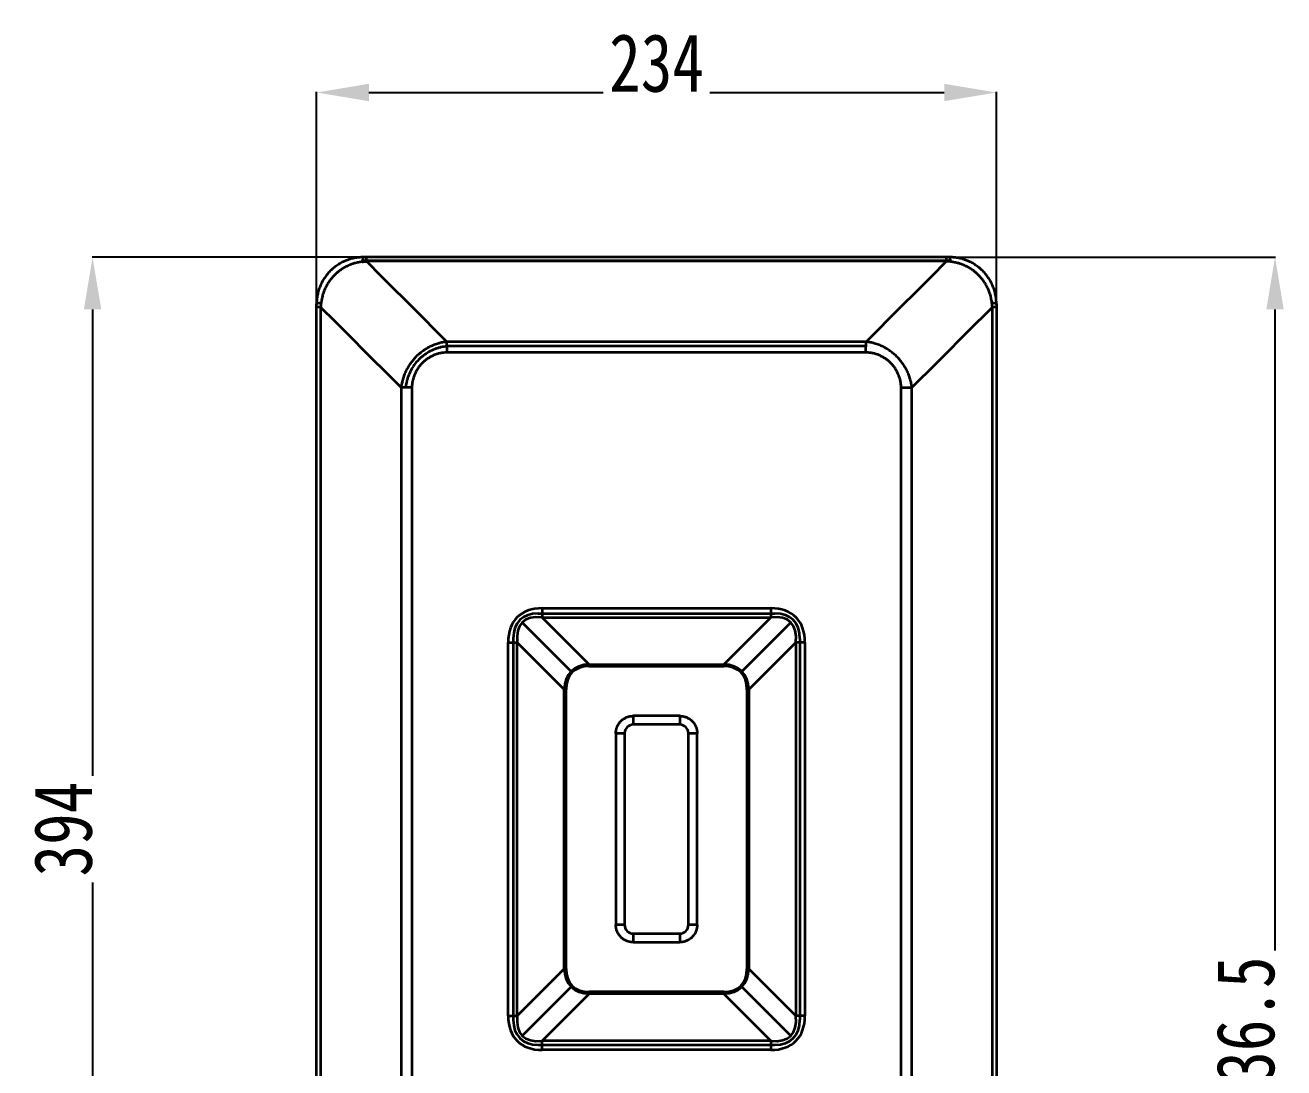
# Model space of a CAD drawing. Header units: millimetres. Extents: x 101 to 1819, y 134 to 1482.
# Drawn here: x 166.5 to 600.1, y 408.5 to 767.9 of the extents above; entities that cross this region are included whole.
import ezdxf

# ---------------------------------------------------------------- set-up
doc = ezdxf.new("R2010")
doc.units = ezdxf.units.MM
doc.layers.add('1', color=7, linetype='Continuous', lineweight=18)
doc.layers.add('尺寸线层', color=3, linetype='Continuous', lineweight=18)
doc.styles.add('HZ', font='', dxfattribs={"width": 0.8})
doc.styles.get('HZ').set_extended_font_data('宋体')
doc.dimstyles.new('JP20', dxfattribs={"dimtxt": 20, "dimasz": 18, "dimexe": 0.18, "dimexo": 0.0625, "dimgap": 0.09, "dimtad": 1, "dimdec": 1, "dimzin": 12, "dimdsep": 46, "dimtxsty": 'HZ', "dimcen": 0.09, "dimdle": 36, "dimclrd": 136, "dimclre": 4, "dimclrt": 6, "dimadec": 0, "dimazin": 0, "dimtfac": 1, "dimtdec": 1, "dimtmove": 0, "dimatfit": 3, "dimfxl": 1, "dimtolj": 1, "dimarcsym": 0})

# ---------------------------------------------------------------- blocks, each defined once
blk = doc.blocks.new('*X19')
at = {"layer": 'Defpoints', "color": 0}
for p in [(501.09, 744.69), (266.89, 670.69), (501.09, 671.8)]:
    blk.add_point(p, dxfattribs=at)
at = {"layer": '尺寸线层', "color": 4, "linetype": 'Continuous', "lineweight": -2}
for p, q in [((266.89, 670.75), (266.89, 744.87)), ((501.09, 671.86), (501.09, 744.87))]:
    blk.add_line(p, q, dxfattribs=at)
at = {"layer": '尺寸线层', "color": 136, "linetype": 'Continuous', "lineweight": -2}
blk.add_line((284.89, 744.69), (483.09, 744.69), dxfattribs=at)
at = {"layer": '尺寸线层', "color": 136}
for points in [[(284.89, 747.69), (284.89, 741.69), (266.89, 744.69)], [(483.09, 741.69), (483.09, 747.69), (501.09, 744.69)]]:
    blk.add_solid(points, dxfattribs=at)
at = {"layer": '尺寸线层', "color": 6, "insert": (383.99, 754.78), "char_height": 20, "attachment_point": 5, "style": 'HZ', "bg_fill": 3, "box_fill_scale": 1.1, "bg_fill_color": 256, "bg_fill_true_color": 13158600, "bg_fill_transparency": 0}
blk.add_mtext('\\A1;234', dxfattribs=at)
blk = doc.blocks.new('*X20')
at = {"layer": 'Defpoints', "color": 0}
for p in [(284.09, 687.9), (189.72, 293.7), (284.09, 293.7)]:
    blk.add_point(p, dxfattribs=at)
at = {"layer": '尺寸线层', "color": 4, "linetype": 'Continuous', "lineweight": -2}
for p, q in [((284.03, 687.9), (189.54, 687.9)), ((284.03, 293.7), (189.54, 293.7))]:
    blk.add_line(p, q, dxfattribs=at)
at = {"layer": '尺寸线层', "color": 136, "linetype": 'Continuous', "lineweight": -2}
blk.add_line((189.72, 669.9), (189.72, 311.7), dxfattribs=at)
at = {"layer": '尺寸线层', "color": 136}
for points in [[(192.72, 669.9), (186.72, 669.9), (189.72, 687.9)], [(186.72, 311.7), (192.72, 311.7), (189.72, 293.7)]]:
    blk.add_solid(points, dxfattribs=at)
at = {"layer": '尺寸线层', "color": 6, "insert": (179.63, 490.8), "char_height": 20, "attachment_point": 5, "rotation": 90, "style": 'HZ', "bg_fill": 3, "box_fill_scale": 1.1, "bg_fill_color": 256, "bg_fill_true_color": 13158600, "bg_fill_transparency": 0}
blk.add_mtext('\\A1;394', dxfattribs=at)
blk = doc.blocks.new('*X21')
at = {"layer": 'Defpoints', "color": 0}
for p in [(483.87, 687.9), (597.05, 687.9), (380.42, 151.47)]:
    blk.add_point(p, dxfattribs=at)
at = {"layer": '尺寸线层', "color": 4, "linetype": 'Continuous', "lineweight": -2}
for p, q in [((483.94, 687.9), (597.23, 687.9)), ((380.48, 151.47), (597.23, 151.47))]:
    blk.add_line(p, q, dxfattribs=at)
at = {"layer": '尺寸线层', "color": 136, "linetype": 'Continuous', "lineweight": -2}
blk.add_line((597.05, 169.47), (597.05, 669.9), dxfattribs=at)
at = {"layer": '尺寸线层', "color": 136}
for points in [[(600.05, 669.9), (594.05, 669.9), (597.05, 687.9)], [(594.05, 169.47), (600.05, 169.47), (597.05, 151.47)]]:
    blk.add_solid(points, dxfattribs=at)
at = {"layer": '尺寸线层', "color": 6, "insert": (586.96, 419.69), "char_height": 20, "attachment_point": 5, "rotation": 90, "style": 'HZ', "bg_fill": 3, "box_fill_scale": 1.1, "bg_fill_color": 256, "bg_fill_true_color": 13158600, "bg_fill_transparency": 0}
blk.add_mtext('\\A1;536.5', dxfattribs=at)

msp = doc.modelspace()

# ---------------------------------------------------------------- linework, layer by layer
at = {"layer": '1', "color": 0, "linetype": 'Continuous', "lineweight": 35}
for p, q in [((282.99, 686.8), (484.99, 686.8)), ((266.89, 309.8), (266.89, 671.8)), ((501.09, 671.8), (501.09, 309.8)), ((456.13, 655.07), (456.17, 658.77)), ((299.72, 642.96), (296.01, 642.98)), ((468.25, 642.96), (471.97, 642.98)), ((343.25, 565.15), (424.73, 565.15)), ((344.64, 566.92), (344.64, 563.76)), ((344.64, 566.92), (423.34, 566.92)), ((344.64, 563.76), (360.84, 547.56)), ((344.64, 563.76), (423.34, 563.76)), ((423.34, 563.76), (407.14, 547.56)), ((423.34, 566.92), (423.34, 563.76)), ((337.72, 562.06), (354.6, 545.18)), ((413.37, 545.18), (430.25, 562.06)), ((332.87, 555.15), (336.03, 555.15)), ((332.87, 426.45), (332.87, 555.15)), ((334.64, 556.54), (334.64, 425.06)), ((336.03, 555.15), (352.22, 538.95)), ((336.03, 426.45), (336.03, 555.15)), ((431.95, 555.15), (415.75, 538.95)), ((435.11, 555.15), (431.95, 555.15)), ((431.95, 555.15), (431.95, 426.45)), ((433.34, 556.54), (433.34, 425.06)), ((435.11, 555.15), (435.11, 426.45)), ((360.84, 547.56), (360.84, 546.94)), ((360.84, 547.56), (407.14, 547.56)), ((360.84, 547.29), (407.14, 547.29)), ((360.84, 546.94), (407.14, 546.94)), ((407.14, 547.56), (407.14, 546.94)), ((352.22, 538.95), (352.84, 538.95)), ((352.22, 442.65), (352.22, 538.95)), ((352.5, 538.95), (352.5, 442.65)), ((352.84, 442.65), (352.84, 538.95)), ((415.13, 538.95), (415.13, 442.65)), ((415.75, 538.95), (415.13, 538.95)), ((415.48, 538.95), (415.48, 442.65)), ((415.75, 538.95), (415.75, 442.65)), ((375.99, 529.8), (375.99, 526.8)), ((391.99, 529.8), (391.99, 526.8)), ((391.99, 526.8), (375.99, 526.8)), ((372.99, 523.8), (369.99, 523.8)), ((372.99, 523.8), (372.99, 457.8)), ((397.99, 523.8), (394.99, 523.8)), ((394.99, 457.8), (394.99, 523.8)), ((372.99, 457.8), (369.99, 457.8)), ((397.99, 457.8), (394.99, 457.8)), ((375.99, 454.8), (375.99, 451.8)), ((375.99, 454.8), (391.99, 454.8)), ((391.99, 454.8), (391.99, 451.8)), ((336.03, 426.45), (352.22, 442.65)), ((352.22, 442.65), (352.84, 442.65)), ((415.75, 442.65), (415.13, 442.65)), ((431.95, 426.45), (415.75, 442.65)), ((354.6, 436.42), (337.72, 419.54)), ((344.64, 417.84), (360.84, 434.04)), ((360.84, 434.04), (360.84, 434.66)), ((407.14, 434.66), (360.84, 434.66)), ((360.84, 434.31), (407.14, 434.31)), ((407.14, 434.04), (360.84, 434.04)), ((407.14, 434.66), (407.14, 434.04)), ((407.14, 434.04), (423.34, 417.84)), ((430.25, 419.54), (413.37, 436.42)), ((332.87, 426.45), (336.03, 426.45)), ((435.11, 426.45), (431.95, 426.45)), ((343.25, 416.45), (424.73, 416.45)), ((423.34, 417.84), (344.64, 417.84)), ((344.64, 414.68), (344.64, 417.84)), ((423.34, 417.84), (423.34, 414.68)), ((423.34, 414.68), (344.64, 414.68))]:
    msp.add_line(p, q, dxfattribs=at)
for centre, start, end in [((375.99, 523.8), 90, 180), ((391.99, 523.8), 0, 90), ((375.99, 457.8), 180, 270), ((391.99, 457.8), 270, 0)]:
    msp.add_arc(centre, 3, start, end, dxfattribs=at)
for centre, major_axis, ratio, start_param, end_param in [((282.99, 682.8), (0, 5.1), 0.094512, 0, 0.801962), ((483.87, 682.8), (0, -5.1), 0.007932, 2.38468, 3.141593), ((484.99, 682.8), (0, -5.1), 0.094512, 2.33963, 3.141593), ((271.99, 671.8), (5.1, 0), 0.094244, 2.339827, 3.141593), ((495.99, 671.8), (5.1, 0), 0.094244, 0, 0.801766), ((271.99, 670.69), (5.1, 0), 0.007107, 2.385074, 3.141593), ((495.99, 670.69), (-5.1, 0), 0.007069, 3.141593, 3.898103), ((363.53, 536.26), (-27.56, 27.56), 0.487435, 5.829641, 6.73673), ((357.07, 542.72), (-20.16, 20.16), 0.487435, 5.829641, 6.73673), ((363.53, 536.26), (-25.8, 25.8), 0.380888, 5.829641, 6.73673), ((404.45, 536.26), (27.56, 27.56), 0.487435, 5.829641, 6.73673), ((404.45, 536.26), (25.8, 25.8), 0.380888, 5.829641, 6.73673), ((410.91, 542.72), (20.16, 20.16), 0.487435, 5.829641, 6.73673), ((373.66, 526.13), (-19.06, 19.06), 0.515722, 5.829641, 6.73673), ((374.93, 524.86), (-20.16, 20.16), 0.487435, 5.845156, 6.721215), ((373.66, 526.13), (-18.71, 18.71), 0.487435, 5.829641, 6.73673), ((394.31, 526.13), (19.06, 19.06), 0.515722, 5.829641, 6.73673), ((393.05, 524.86), (20.16, 20.16), 0.487435, 5.845156, 6.721215), ((394.31, 526.13), (18.71, 18.71), 0.487435, 5.829641, 6.73673), ((373.66, 455.47), (19.06, 19.06), 0.515722, 2.688048, 3.595137), ((374.93, 456.74), (-20.16, -20.16), 0.487435, 5.845156, 6.721215), ((373.66, 455.47), (-18.71, -18.71), 0.487435, 5.829641, 6.73673), ((393.05, 456.74), (20.16, -20.16), 0.487435, 5.845156, 6.721215), ((394.31, 455.47), (18.71, -18.71), 0.487435, 5.829641, 6.73673), ((394.31, 455.47), (-19.06, 19.06), 0.515722, 2.688048, 3.595137), ((363.53, 445.34), (-27.56, -27.56), 0.487435, 5.829641, 6.73673), ((357.07, 438.88), (-20.16, -20.16), 0.487435, 5.829641, 6.73673), ((363.53, 445.34), (25.8, 25.8), 0.380888, 2.688048, 3.595137), ((404.45, 445.34), (-25.8, 25.8), 0.380888, 2.688048, 3.595137), ((404.45, 445.34), (27.56, -27.56), 0.487435, 5.829641, 6.73673), ((410.91, 438.88), (20.16, -20.16), 0.487435, 5.829641, 6.73673)]:
    msp.add_ellipse(centre, major_axis=major_axis, ratio=ratio, start_param=start_param, end_param=end_param, dxfattribs=at)
for points, knots in [([(282.99, 687.9), (282.86, 687.9), (282.72, 687.9), (282.46, 687.89), (282.06, 687.88), (281.67, 687.85), (280.88, 687.77), (280.36, 687.69), (279.33, 687.49), (278.82, 687.36), (278.19, 687.17), (278.06, 687.13), (277.81, 687.05), (277.68, 687), (277.31, 686.87), (277.06, 686.77), (276.34, 686.47), (275.86, 686.25), (274.94, 685.75), (274.49, 685.48), (273.83, 685.05), (273.62, 684.89), (273.35, 684.7), (273.3, 684.66), (273.19, 684.58), (273.03, 684.45), (272.88, 684.33), (272.37, 683.91), (271.97, 683.55), (271.22, 682.8), (270.87, 682.41), (270.2, 681.6), (269.89, 681.18), (269.31, 680.31), (269.04, 679.86), (268.73, 679.28), (268.64, 679.1), (268.55, 678.92), (268.49, 678.8), (268.46, 678.74), (268.32, 678.44), (268.21, 678.2), (267.91, 677.47), (267.73, 676.98), (267.43, 675.98), (267.3, 675.47), (267.15, 674.7), (267.1, 674.44), (267.04, 674.04), (267.03, 673.91), (266.99, 673.65), (266.98, 673.52), (266.91, 672.86), (266.89, 672.33), (266.89, 671.8)], [0, 0, 0, 0, 0.395125, 0.395125, 0.790249, 1.580498, 1.580498, 3.160996, 3.160996, 4.741494, 4.741494, 5.136619, 5.136619, 5.531743, 5.531743, 6.321992, 6.321992, 7.90249, 7.90249, 9.482988, 9.482988, 10.273237, 10.273237, 10.470799, 10.470799, 10.668362, 11.063486, 11.063486, 12.643984, 12.643984, 14.224482, 14.224482, 15.80498, 15.80498, 17.385478, 17.385478, 17.780603, 17.978165, 17.978165, 18.175727, 18.175727, 18.965976, 18.965976, 20.546474, 20.546474, 22.126972, 22.126972, 22.917221, 22.917221, 23.312346, 23.312346, 23.70747, 23.70747, 25.287968, 25.287968, 25.287968, 25.287968]), ([(282.64, 686.35), (282.53, 686.33), (282.42, 686.32), (282.19, 686.29), (281.85, 686.24), (281.52, 686.18), (280.85, 686.05), (280.42, 685.95), (279.55, 685.7), (279.12, 685.56), (278.59, 685.35), (278.48, 685.31), (278.27, 685.23), (278.17, 685.18), (277.86, 685.05), (277.65, 684.96), (277.04, 684.67), (276.64, 684.46), (275.86, 684), (275.49, 683.76), (274.93, 683.37), (274.75, 683.23), (274.48, 683.03), (274.39, 682.95), (274.21, 682.81), (274.12, 682.74), (273.69, 682.37), (273.36, 682.07), (272.71, 681.42), (272.41, 681.09), (271.83, 680.4), (271.55, 680.04), (271.03, 679.31), (270.79, 678.93), (270.51, 678.44), (270.45, 678.34), (270.34, 678.14), (270.28, 678.04), (270.13, 677.74), (269.92, 677.34), (269.74, 676.93), (269.56, 676.51), (269.47, 676.3), (269.23, 675.67), (269.09, 675.25), (268.91, 674.6), (268.85, 674.38), (268.77, 674.05), (268.74, 673.94), (268.69, 673.72), (268.67, 673.6), (268.56, 673.05), (268.49, 672.6), (268.44, 672.15)], [0, 0, 0, 0, 0.339065, 0.339065, 0.678129, 1.356259, 1.356259, 2.712518, 2.712518, 4.068776, 4.068776, 4.407841, 4.407841, 4.746906, 4.746906, 5.425035, 5.425035, 6.781294, 6.781294, 8.137553, 8.137553, 8.815682, 8.815682, 9.154747, 9.154747, 9.493812, 9.493812, 10.85007, 10.85007, 12.206329, 12.206329, 13.562588, 13.562588, 14.918847, 14.918847, 15.257911, 15.257911, 15.596976, 15.596976, 16.275106, 16.953235, 16.953235, 17.631364, 17.631364, 18.987623, 18.987623, 19.665753, 19.665753, 20.004817, 20.004817, 20.343882, 20.343882, 21.700141, 21.700141, 21.700141, 21.700141]), ([(282.64, 686.35), (282.76, 686.36), (282.88, 686.37), (283.12, 686.4), (283.24, 686.41), (283.48, 686.44), (283.66, 686.46), (283.87, 686.48), (283.97, 686.5), (284.02, 686.5), (284.05, 686.51), (284.06, 686.51), (284.07, 686.51), (284.07, 686.51), (284.08, 686.51)], [0, 0, 0, 0, 0.360689, 0.360689, 0.721378, 0.721378, 1.082067, 1.262411, 1.352584, 1.39767, 1.420213, 1.431484, 1.431484, 1.442756, 1.442756, 1.442756, 1.442756]), ([(284.09, 687.9), (283.9, 687.9), (283.72, 687.9), (283.35, 687.9), (283.17, 687.9), (282.99, 687.9)], [0, 0, 0, 0, 0.550086, 0.550086, 1.100171, 1.100171, 1.100171, 1.100171]), ([(284.07, 686.51), (284.07, 686.63), (284.07, 686.73), (284.08, 686.93), (284.08, 687.11), (284.08, 687.27), (284.08, 687.38), (284.08, 687.41), (284.08, 687.46), (284.08, 687.48), (284.08, 687.51), (284.08, 687.53), (284.08, 687.6), (284.08, 687.65), (284.08, 687.74), (284.08, 687.82), (284.09, 687.86), (284.09, 687.89), (284.09, 687.89), (284.09, 687.9), (284.09, 687.9), (284.09, 687.9), (284.09, 687.9), (284.09, 687.9), (284.09, 687.9), (284.09, 687.9), (284.09, 687.9), (284.09, 687.9)], [0, 0, 0, 0, 0.173294, 0.173294, 0.346588, 0.519882, 0.519882, 0.606529, 0.606529, 0.649852, 0.649852, 0.693176, 0.693176, 0.86647, 0.86647, 1.039764, 1.213058, 1.213058, 1.299705, 1.321367, 1.332197, 1.332197, 1.334905, 1.334905, 1.337613, 1.343028, 1.386352, 1.386352, 1.386352, 1.386352]), ([(483.9, 686.51), (483.77, 686.51), (483.64, 686.51), (483.38, 686.52), (482.99, 686.52), (482.34, 686.53), (481.82, 686.53), (481.3, 686.53), (481.04, 686.53), (479.74, 686.52), (478.7, 686.52), (475.57, 686.52), (473.49, 686.52), (467.25, 686.52), (463.09, 686.52), (454.76, 686.52), (450.6, 686.52), (442.27, 686.52), (438.11, 686.52), (417.29, 686.52), (400.64, 686.52), (350.68, 686.52), (317.38, 686.52), (284.07, 686.52)], [0, 0, 0, 0, 0.390287, 0.390287, 0.780573, 1.561146, 2.341719, 2.341719, 3.122293, 3.122293, 6.244585, 6.244585, 12.48917, 12.48917, 24.978341, 24.978341, 37.467511, 37.467511, 49.956681, 49.956681, 99.913362, 99.913362, 199.826724, 199.826724, 199.826724, 199.826724]), ([(483.87, 687.9), (483.35, 687.9), (482.83, 687.9), (481.79, 687.9), (481.27, 687.9), (479.71, 687.9), (478.67, 687.9), (475.55, 687.9), (473.47, 687.9), (467.22, 687.9), (463.06, 687.9), (454.74, 687.9), (450.58, 687.9), (442.25, 687.9), (421.44, 687.9), (400.63, 687.9), (350.68, 687.9), (317.39, 687.9), (284.09, 687.9)], [0, 0, 0, 0, 1.560819, 1.560819, 3.121637, 3.121637, 6.243275, 6.243275, 12.486549, 12.486549, 24.973098, 24.973098, 37.459648, 37.459648, 49.946197, 99.892394, 99.892394, 199.784787, 199.784787, 199.784787, 199.784787]), ([(484.99, 687.9), (484.8, 687.9), (484.62, 687.9), (484.25, 687.9), (484.06, 687.9), (483.87, 687.9)], [0, 0, 0, 0, 0.557521, 0.557521, 1.115041, 1.115041, 1.115041, 1.115041]), ([(485.33, 686.35), (485.1, 686.37), (484.86, 686.4), (484.5, 686.44), (484.32, 686.46), (484.11, 686.48), (484.01, 686.5), (483.95, 686.5), (483.93, 686.51), (483.91, 686.51), (483.91, 686.51), (483.9, 686.51), (483.9, 686.51), (483.9, 686.51), (483.9, 686.51), (483.9, 686.51)], [0, 0, 0, 0, 0.721378, 0.721378, 1.082067, 1.262412, 1.352584, 1.39767, 1.420213, 1.431485, 1.437121, 1.439938, 1.441347, 1.441347, 1.442756, 1.442756, 1.442756, 1.442756]), ([(501.09, 671.8), (501.09, 672.33), (501.06, 672.86), (501, 673.52), (500.98, 673.65), (500.95, 673.91), (500.9, 674.31), (500.83, 674.7), (500.67, 675.47), (500.55, 675.98), (500.24, 676.98), (500.07, 677.47), (499.76, 678.2), (499.66, 678.44), (499.51, 678.74), (499.49, 678.8), (499.43, 678.92), (499.34, 679.1), (499.25, 679.28), (498.94, 679.86), (498.67, 680.31), (498.08, 681.18), (497.77, 681.6), (497.11, 682.41), (496.75, 682.81), (496, 683.56), (495.61, 683.91), (495.1, 684.33), (494.94, 684.46), (494.78, 684.58), (494.68, 684.66), (494.62, 684.7), (494.36, 684.9), (494.14, 685.05), (493.48, 685.49), (493.03, 685.76), (492.11, 686.25), (491.63, 686.47), (490.91, 686.78), (490.66, 686.87), (490.29, 687), (490.16, 687.05), (489.91, 687.13), (489.78, 687.17), (489.15, 687.36), (488.64, 687.49), (487.61, 687.69), (487.09, 687.77), (486.04, 687.87), (485.52, 687.9), (484.99, 687.9)], [0, 0, 0, 0, 1.58049, 1.58049, 1.975612, 1.975612, 2.370734, 3.160979, 3.160979, 4.741469, 4.741469, 6.321959, 6.321959, 7.112203, 7.112203, 7.309765, 7.309765, 7.507326, 7.902448, 7.902448, 9.482938, 9.482938, 11.063428, 11.063428, 12.643917, 12.643917, 14.224407, 14.224407, 14.619529, 14.81709, 14.81709, 15.014652, 15.014652, 15.804896, 15.804896, 17.385386, 17.385386, 18.965876, 18.965876, 19.756121, 19.756121, 20.151243, 20.151243, 20.546365, 20.546365, 22.126855, 22.126855, 23.707345, 23.707345, 25.287834, 25.287834, 25.287834, 25.287834]), ([(499.54, 672.15), (499.48, 672.6), (499.42, 673.05), (499.3, 673.6), (499.28, 673.72), (499.23, 673.94), (499.16, 674.27), (499.07, 674.6), (498.88, 675.25), (498.74, 675.67), (498.5, 676.31), (498.42, 676.51), (498.24, 676.93), (498.05, 677.34), (497.85, 677.74), (497.69, 678.05), (497.64, 678.15), (497.53, 678.34), (497.47, 678.44), (497.19, 678.93), (496.94, 679.31), (496.42, 680.05), (496.15, 680.4), (495.57, 681.09), (495.26, 681.43), (494.62, 682.07), (494.28, 682.38), (493.85, 682.74), (493.76, 682.81), (493.59, 682.96), (493.5, 683.03), (493.23, 683.23), (493.04, 683.37), (492.49, 683.76), (492.11, 684), (491.33, 684.46), (490.93, 684.67), (490.32, 684.96), (490.12, 685.05), (489.81, 685.19), (489.7, 685.23), (489.49, 685.31), (489.38, 685.36), (488.85, 685.56), (488.42, 685.7), (487.56, 685.95), (487.12, 686.05), (486.23, 686.23), (485.79, 686.3), (485.33, 686.35)], [0, 0, 0, 0, 1.356254, 1.356254, 1.695317, 1.695317, 2.03438, 2.712507, 2.712507, 4.068761, 4.068761, 4.746888, 4.746888, 5.425014, 6.103141, 6.103141, 6.442205, 6.442205, 6.781268, 6.781268, 8.137522, 8.137522, 9.493775, 9.493775, 10.850029, 10.850029, 12.206282, 12.206282, 12.545346, 12.545346, 12.884409, 12.884409, 13.562536, 13.562536, 14.91879, 14.91879, 16.275043, 16.275043, 16.95317, 16.95317, 17.292233, 17.292233, 17.631297, 17.631297, 18.98755, 18.98755, 20.343804, 20.343804, 21.700058, 21.700058, 21.700058, 21.700058]), ([(268.44, 672.15), (268.41, 671.91), (268.39, 671.67), (268.35, 671.31), (268.33, 671.13), (268.3, 670.92), (268.29, 670.82), (268.29, 670.77), (268.28, 670.74), (268.28, 670.73), (268.28, 670.72), (268.28, 670.72), (268.28, 670.71)], [0, 0, 0, 0, 0.720427, 0.720427, 1.080641, 1.260747, 1.350801, 1.395827, 1.418341, 1.429597, 1.429597, 1.440854, 1.440854, 1.440854, 1.440854]), ([(499.7, 670.71), (499.7, 670.72), (499.7, 670.72), (499.7, 670.73), (499.69, 670.74), (499.69, 670.77), (499.69, 670.82), (499.67, 670.92), (499.65, 671.13), (499.63, 671.31), (499.59, 671.67), (499.56, 671.91), (499.54, 672.15)], [0, 0, 0, 0, 0.011257, 0.011257, 0.022513, 0.045027, 0.090053, 0.180107, 0.360214, 0.720427, 0.720427, 1.440854, 1.440854, 1.440854, 1.440854]), ([(268.28, 670.71), (268.28, 670.48), (268.27, 670.25), (268.27, 669.78), (268.27, 669.54), (268.26, 668.84), (268.26, 668.37), (268.27, 666.97), (268.27, 666.03), (268.27, 663.22), (268.27, 661.34), (268.27, 655.72), (268.27, 651.97), (268.27, 640.73), (268.27, 633.23), (268.27, 610.74), (268.27, 595.75), (268.27, 565.76), (268.27, 550.77), (268.27, 520.79), (268.27, 490.8), (268.27, 460.81), (268.27, 430.83), (268.27, 415.84), (268.27, 385.85), (268.27, 370.86), (268.27, 348.37), (268.27, 340.87), (268.27, 329.63), (268.27, 325.88), (268.27, 320.26), (268.27, 318.38), (268.27, 315.57), (268.27, 314.64), (268.26, 313.23), (268.26, 312.76), (268.27, 312.06), (268.27, 311.82), (268.27, 311.36), (268.28, 311.12), (268.28, 310.89)], [0, 0, 0, 0, 0.702788, 0.702788, 1.405576, 1.405576, 2.811152, 2.811152, 5.622305, 5.622305, 11.244609, 11.244609, 22.489219, 22.489219, 44.978437, 44.978437, 89.956875, 89.956875, 134.935312, 134.935312, 179.91375, 224.892187, 224.892187, 269.870625, 269.870625, 314.849062, 314.849062, 337.338281, 337.338281, 348.58289, 348.58289, 354.205195, 354.205195, 357.016347, 357.016347, 358.421923, 358.421923, 359.124712, 359.124712, 359.8275, 359.8275, 359.8275, 359.8275]), ([(499.7, 310.89), (499.7, 311.12), (499.7, 311.36), (499.71, 311.82), (499.71, 312.06), (499.71, 312.76), (499.71, 313.23), (499.71, 314.64), (499.71, 315.57), (499.71, 318.38), (499.71, 320.26), (499.71, 325.88), (499.71, 329.63), (499.71, 340.87), (499.71, 348.37), (499.71, 370.86), (499.71, 385.85), (499.71, 415.84), (499.71, 430.83), (499.71, 460.81), (499.71, 490.8), (499.71, 520.79), (499.71, 550.77), (499.71, 565.76), (499.71, 595.75), (499.71, 610.74), (499.71, 633.23), (499.71, 640.73), (499.71, 651.97), (499.71, 655.72), (499.71, 661.34), (499.71, 663.22), (499.71, 666.03), (499.71, 666.97), (499.71, 668.37), (499.71, 668.84), (499.71, 669.54), (499.71, 669.78), (499.7, 670.25), (499.7, 670.48), (499.7, 670.71)], [0, 0, 0, 0, 0.702788, 0.702788, 1.405576, 1.405576, 2.811152, 2.811152, 5.622305, 5.622305, 11.244609, 11.244609, 22.489219, 22.489219, 44.978437, 44.978437, 89.956875, 89.956875, 134.935312, 134.935312, 179.91375, 224.892187, 224.892187, 269.870625, 269.870625, 314.849062, 314.849062, 337.338281, 337.338281, 348.58289, 348.58289, 354.205195, 354.205195, 357.016347, 357.016347, 358.421924, 358.421924, 359.124712, 359.124712, 359.8275, 359.8275, 359.8275, 359.8275]), ([(311.8, 658.77), (311.3, 658.71), (310.8, 658.64), (310.07, 658.5), (309.82, 658.44), (309.46, 658.35), (309.28, 658.31), (309.1, 658.26), (308.98, 658.22), (308.92, 658.21), (308.38, 658.05), (307.9, 657.89), (307.31, 657.66), (307.19, 657.61), (306.96, 657.52), (306.84, 657.47), (306.5, 657.32), (306.27, 657.21), (305.59, 656.88), (305.15, 656.64), (304.5, 656.26), (304.28, 656.12), (303.97, 655.92), (303.86, 655.85), (303.65, 655.71), (303.55, 655.63), (303.24, 655.41), (303.04, 655.26), (302.74, 655.03), (302.64, 654.95), (302.44, 654.79), (302.34, 654.71), (302.05, 654.47), (301.86, 654.3), (301.59, 654.04), (301.45, 653.91), (301.31, 653.78), (301.22, 653.69), (301.18, 653.65), (300.77, 653.24), (300.44, 652.87), (299.79, 652.11), (299.49, 651.71), (298.91, 650.9), (298.64, 650.48), (298.14, 649.61), (297.9, 649.17), (297.62, 648.6), (297.57, 648.49), (297.47, 648.26), (297.31, 647.91), (297.17, 647.56), (296.9, 646.86), (296.74, 646.39), (296.56, 645.8), (296.53, 645.68), (296.47, 645.44), (296.37, 645.08), (296.24, 644.47), (296.15, 643.98), (296.09, 643.61), (296.06, 643.42), (296.04, 643.2), (296.02, 643.09), (296.02, 643.04), (296.01, 643.01), (296.01, 643), (296.01, 642.99), (296.01, 642.99), (296.01, 642.98)], [0, 0, 0, 0, 1.505757, 1.505757, 2.258636, 2.258636, 2.635075, 2.823294, 2.823294, 3.011514, 3.011514, 4.517271, 4.517271, 4.89371, 4.89371, 5.27015, 5.27015, 6.023028, 6.023028, 7.528785, 7.528785, 8.281664, 8.281664, 8.658103, 8.658103, 9.034542, 9.034542, 9.787421, 9.787421, 10.16386, 10.16386, 10.540299, 10.540299, 11.293178, 11.293178, 11.669617, 11.857837, 11.857837, 12.046057, 12.046057, 13.551814, 13.551814, 15.057571, 15.057571, 16.563328, 16.563328, 18.069085, 18.069085, 18.445524, 18.445524, 18.821963, 19.574842, 19.574842, 21.080599, 21.080599, 21.457038, 21.457038, 21.833477, 22.586356, 23.339235, 23.339235, 23.715674, 23.903893, 23.998003, 24.045058, 24.068586, 24.080349, 24.080349, 24.092113, 24.092113, 24.092113, 24.092113]), ([(311.82, 657.2), (311.11, 657.14), (310.42, 657.03), (309.37, 656.79), (309.01, 656.7), (308.29, 656.48), (307.93, 656.35), (306.87, 655.94), (306.2, 655.62), (304.9, 654.89), (304.27, 654.48), (303.37, 653.79), (303.08, 653.55), (302.52, 653.05), (302.25, 652.79), (301.46, 651.99), (300.98, 651.42), (300.1, 650.21), (299.7, 649.56), (299, 648.24), (298.7, 647.55), (298.32, 646.5), (298.2, 646.14), (298, 645.42), (297.91, 645.05), (297.72, 644.11), (297.64, 643.54), (297.58, 642.97)], [0, 0, 0, 0, 2.117534, 2.117534, 3.242045, 3.242045, 4.366557, 4.366557, 6.615579, 6.615579, 8.864601, 8.864601, 9.989112, 9.989112, 11.113623, 11.113623, 13.362645, 13.362645, 15.611667, 15.611667, 17.860689, 17.860689, 18.9852, 18.9852, 20.109711, 20.109711, 21.834264, 21.834264, 21.834264, 21.834264]), ([(311.83, 655.07), (311.43, 655.06), (311.03, 655.04), (310.25, 654.96), (309.86, 654.9), (309.09, 654.74), (308.7, 654.64), (308.28, 654.5), (308.23, 654.49), (308.13, 654.45), (307.99, 654.41), (307.85, 654.36), (307.57, 654.25), (307.39, 654.18), (306.85, 653.94), (306.5, 653.77), (305.81, 653.39), (305.48, 653.18), (304.99, 652.85), (304.83, 652.74), (304.59, 652.56), (304.51, 652.5), (304.35, 652.37), (304.28, 652.31), (304.05, 652.12), (303.9, 651.99), (303.67, 651.79), (303.57, 651.69), (303.46, 651.58), (303.39, 651.51), (303.35, 651.48), (303.04, 651.16), (302.77, 650.87), (302.27, 650.26), (302.04, 649.95), (301.6, 649.3), (301.39, 648.97), (301.02, 648.28), (300.84, 647.92), (300.65, 647.47), (300.61, 647.37), (300.53, 647.19), (300.5, 647.1), (300.39, 646.82), (300.33, 646.63), (300.15, 646.07), (300.05, 645.69), (299.89, 644.93), (299.83, 644.54), (299.74, 643.76), (299.72, 643.36), (299.72, 642.96)], [0, 0, 0, 0, 1.183581, 1.183581, 2.367162, 2.367162, 3.550743, 3.550743, 3.698691, 3.698691, 3.846638, 4.142533, 4.142533, 4.734324, 4.734324, 5.917905, 5.917905, 7.101486, 7.101486, 7.693276, 7.693276, 7.989172, 7.989172, 8.285067, 8.285067, 8.876857, 8.876857, 9.172753, 9.3207, 9.3207, 9.468648, 9.468648, 10.652229, 10.652229, 11.83581, 11.83581, 13.019391, 13.019391, 14.202972, 14.202972, 14.498867, 14.498867, 14.794762, 14.794762, 15.386553, 15.386553, 16.570134, 16.570134, 17.753715, 17.753715, 18.937296, 18.937296, 18.937296, 18.937296]), ([(456.17, 658.77), (455.79, 658.78), (455.42, 658.79), (454.85, 658.8), (454.66, 658.8), (454.29, 658.8), (454.1, 658.8), (453.16, 658.79), (452.41, 658.78), (450.15, 658.79), (448.65, 658.79), (444.14, 658.79), (441.13, 658.79), (435.11, 658.79), (432.11, 658.79), (426.09, 658.79), (423.08, 658.79), (408.04, 658.79), (396.01, 658.79), (359.92, 658.79), (335.86, 658.79), (311.8, 658.79)], [0, 0, 0, 0, 1.127887, 1.127887, 1.69183, 1.69183, 2.255773, 2.255773, 4.511547, 4.511547, 9.023094, 9.023094, 18.046188, 18.046188, 27.069282, 27.069282, 36.092375, 36.092375, 72.184751, 72.184751, 144.369501, 144.369501, 144.369501, 144.369501]), ([(311.83, 655.07), (311.83, 655.09), (311.83, 655.12), (311.83, 655.16), (311.83, 655.18), (311.83, 655.19), (311.83, 655.19), (311.83, 655.24), (311.83, 655.37), (311.83, 655.5), (311.82, 655.76), (311.82, 656.1), (311.82, 656.43), (311.82, 656.68), (311.82, 656.76), (311.82, 656.89), (311.82, 656.93), (311.82, 657.01), (311.82, 657.05), (311.81, 657.25), (311.81, 657.56), (311.81, 657.85), (311.81, 658.06), (311.81, 658.13), (311.81, 658.23), (311.81, 658.27), (311.81, 658.33), (311.81, 658.37), (311.81, 658.47), (311.81, 658.53), (311.81, 658.66), (311.81, 658.72), (311.81, 658.78)], [0, 0, 0, 0, 0.057984, 0.086976, 0.101472, 0.101472, 0.115968, 0.115968, 0.231937, 0.463874, 0.463874, 0.927748, 1.391622, 1.391622, 1.623559, 1.623559, 1.739527, 1.739527, 1.855496, 1.855496, 2.319369, 2.783243, 2.783243, 3.01518, 3.01518, 3.131149, 3.131149, 3.247117, 3.247117, 3.479054, 3.479054, 3.710991, 3.710991, 3.710991, 3.710991]), ([(456.15, 657.26), (455.8, 657.26), (455.44, 657.27), (454.53, 657.28), (453.97, 657.28), (452.86, 657.28), (452.3, 657.28), (450.63, 657.28), (449.51, 657.28), (447.28, 657.28), (446.17, 657.28), (440.59, 657.28), (436.13, 657.28), (427.2, 657.28), (422.74, 657.28), (382.79, 657.28), (347.3, 657.28), (311.81, 657.28)], [0, 0, 0, 0, 1.061981, 1.061981, 2.735176, 2.735176, 4.408371, 4.408371, 7.754762, 7.754762, 11.101152, 11.101152, 24.486714, 24.486714, 37.872275, 37.872275, 144.33595, 144.33595, 144.33595, 144.33595]), ([(456.13, 655.07), (455.75, 655.07), (455.37, 655.07), (454.62, 655.07), (454.25, 655.07), (453.12, 655.07), (452.37, 655.07), (450.11, 655.07), (448.61, 655.07), (444.1, 655.07), (441.1, 655.07), (435.08, 655.07), (432.08, 655.07), (426.06, 655.07), (411.03, 655.07), (396, 655.07), (359.93, 655.07), (335.88, 655.07), (311.83, 655.07)], [0, 0, 0, 0, 1.12733, 1.12733, 2.25466, 2.25466, 4.50932, 4.50932, 9.018639, 9.018639, 18.037279, 18.037279, 27.055918, 27.055918, 36.074557, 72.149115, 72.149115, 144.29823, 144.29823, 144.29823, 144.29823]), ([(468.25, 642.96), (468.25, 643.06), (468.25, 643.16), (468.25, 643.36), (468.24, 643.46), (468.23, 643.76), (468.21, 643.96), (468.15, 644.54), (468.09, 644.93), (467.93, 645.7), (467.82, 646.08), (467.64, 646.64), (467.58, 646.83), (467.49, 647.06), (467.47, 647.11), (467.44, 647.2), (467.42, 647.25), (467.36, 647.39), (467.32, 647.48), (467.13, 647.93), (466.95, 648.29), (466.58, 648.98), (466.37, 649.31), (465.93, 649.97), (465.69, 650.28), (465.37, 650.67), (465.31, 650.74), (465.18, 650.89), (465.11, 650.97), (464.91, 651.19), (464.77, 651.33), (464.35, 651.75), (464.06, 652.02), (463.45, 652.52), (463.14, 652.75), (462.48, 653.19), (462.15, 653.4), (461.63, 653.69), (461.45, 653.78), (461.23, 653.89), (461.19, 653.91), (461.1, 653.95), (460.96, 654.01), (460.82, 654.07), (460.37, 654.27), (460, 654.41), (459.25, 654.64), (458.88, 654.74), (458.11, 654.9), (457.72, 654.96), (457.22, 655.01), (457.12, 655.02), (456.92, 655.04), (456.62, 655.06), (456.33, 655.07), (456.13, 655.07)], [0, 0, 0, 0, 0.29624, 0.29624, 0.592479, 0.592479, 1.184958, 1.184958, 2.369916, 2.369916, 3.554875, 3.554875, 4.147354, 4.147354, 4.295474, 4.295474, 4.443593, 4.443593, 4.739833, 4.739833, 5.924791, 5.924791, 7.109749, 7.109749, 8.294708, 8.294708, 8.590947, 8.590947, 8.887187, 8.887187, 9.479666, 9.479666, 10.664624, 10.664624, 11.849582, 11.849582, 13.03454, 13.03454, 13.62702, 13.62702, 13.775139, 13.775139, 13.923259, 14.219499, 14.219499, 15.404457, 15.404457, 16.589415, 16.589415, 17.774373, 17.774373, 18.070613, 18.070613, 18.366853, 18.959332, 18.959332, 18.959332, 18.959332]), ([(471.97, 642.98), (471.95, 643.11), (471.94, 643.23), (471.9, 643.48), (471.89, 643.61), (471.83, 643.98), (471.74, 644.47), (471.63, 644.96), (471.54, 645.32), (471.51, 645.44), (471.44, 645.69), (471.41, 645.81), (471.23, 646.4), (471.07, 646.88), (470.8, 647.58), (470.71, 647.81), (470.55, 648.16), (470.5, 648.27), (470.4, 648.5), (470.34, 648.62), (470.07, 649.18), (469.83, 649.63), (469.32, 650.49), (469.05, 650.91), (468.47, 651.73), (468.17, 652.13), (467.76, 652.61), (467.68, 652.71), (467.51, 652.9), (467.26, 653.18), (466.99, 653.45), (466.46, 653.99), (466.08, 654.33), (465.32, 654.98), (464.92, 655.28), (464.1, 655.86), (463.68, 656.14), (463.14, 656.46), (463.03, 656.52), (462.81, 656.64), (462.7, 656.7), (462.37, 656.88), (462.14, 657), (461.47, 657.33), (461.01, 657.53), (460.07, 657.89), (459.6, 658.05), (459.06, 658.21), (459, 658.22), (458.88, 658.26), (458.7, 658.31), (458.28, 658.42), (457.91, 658.5), (457.54, 658.57), (457.41, 658.59), (457.17, 658.63), (456.92, 658.67), (456.61, 658.72), (456.42, 658.74), (456.29, 658.76), (456.23, 658.76), (456.17, 658.77)], [0, 0, 0, 0, 0.376576, 0.376576, 0.753153, 0.753153, 1.506305, 2.259458, 2.259458, 2.636034, 2.636034, 3.01261, 3.01261, 4.518915, 4.518915, 5.272068, 5.272068, 5.648644, 5.648644, 6.02522, 6.02522, 7.531525, 7.531525, 9.03783, 9.03783, 10.544135, 10.544135, 10.920711, 10.920711, 11.297288, 12.05044, 12.05044, 13.556745, 13.556745, 15.06305, 15.06305, 16.569355, 16.569355, 16.945931, 16.945931, 17.322508, 17.322508, 18.07566, 18.07566, 19.581965, 19.581965, 21.08827, 21.08827, 21.276558, 21.276558, 21.464846, 21.841423, 22.594575, 22.594575, 22.971151, 22.971151, 23.347728, 23.724304, 23.912592, 23.912592, 24.10088, 24.10088, 24.10088, 24.10088]), ([(296.01, 642.98), (296, 642.19), (296, 641.4), (295.99, 639.81), (295.99, 639.02), (295.99, 636.64), (296, 635.06), (296.01, 630.3), (296, 627.13), (296, 617.62), (296, 611.28), (296, 592.26), (296, 579.57), (296, 554.21), (296, 541.53), (296, 516.16), (296, 490.8), (296, 465.44), (296, 440.07), (296, 427.39), (296, 402.03), (296, 389.35), (296, 370.32), (296, 363.98), (296, 354.47), (296.01, 351.3), (296, 346.54), (295.99, 344.96), (295.99, 342.58), (295.99, 341.79), (296, 340.2), (296, 339.41), (296.01, 338.62)], [0, 0, 0, 0, 2.377849, 2.377849, 4.755699, 4.755699, 9.511398, 9.511398, 19.022796, 19.022796, 38.045592, 38.045592, 76.091184, 76.091184, 114.136776, 114.136776, 152.182368, 190.227959, 190.227959, 228.273551, 228.273551, 266.319143, 266.319143, 285.341939, 285.341939, 294.853337, 294.853337, 299.609036, 299.609036, 301.986886, 301.986886, 304.364735, 304.364735, 304.364735, 304.364735]), ([(299.72, 642.96), (299.72, 642.17), (299.72, 641.38), (299.71, 639.79), (299.71, 639), (299.72, 636.62), (299.72, 635.04), (299.73, 630.28), (299.72, 627.11), (299.72, 617.6), (299.72, 611.26), (299.72, 592.24), (299.72, 579.56), (299.72, 554.2), (299.72, 528.84), (299.72, 490.8), (299.72, 452.76), (299.72, 427.4), (299.72, 402.04), (299.72, 389.36), (299.72, 370.34), (299.72, 364), (299.72, 354.49), (299.73, 351.32), (299.72, 346.56), (299.72, 344.98), (299.71, 342.6), (299.71, 341.81), (299.72, 340.22), (299.72, 339.43), (299.72, 338.64)], [0, 0, 0, 0, 2.377551, 2.377551, 4.755101, 4.755101, 9.510202, 9.510202, 19.020405, 19.020405, 38.040809, 38.040809, 76.081619, 76.081619, 114.122428, 152.163237, 190.204047, 228.244856, 228.244856, 266.285665, 266.285665, 285.30607, 285.30607, 294.816272, 294.816272, 299.571373, 299.571373, 301.948924, 301.948924, 304.326475, 304.326475, 304.326475, 304.326475]), ([(468.25, 338.64), (468.26, 339.43), (468.26, 340.22), (468.26, 341.81), (468.26, 342.6), (468.26, 344.98), (468.26, 346.56), (468.25, 351.32), (468.25, 354.49), (468.26, 364), (468.26, 370.34), (468.25, 389.36), (468.25, 402.04), (468.26, 427.4), (468.26, 452.76), (468.26, 490.8), (468.26, 528.84), (468.26, 554.2), (468.25, 579.56), (468.25, 592.24), (468.26, 611.26), (468.26, 617.6), (468.25, 627.11), (468.25, 630.28), (468.26, 635.04), (468.26, 636.62), (468.26, 639), (468.26, 639.79), (468.26, 641.38), (468.26, 642.17), (468.25, 642.96)], [0, 0, 0, 0, 2.377551, 2.377551, 4.755102, 4.755102, 9.510203, 9.510203, 19.020407, 19.020407, 38.040813, 38.040813, 76.081626, 76.081626, 114.122439, 152.163252, 190.204066, 228.244879, 228.244879, 266.285692, 266.285692, 285.306098, 285.306098, 294.816302, 294.816302, 299.571403, 299.571403, 301.948954, 301.948954, 304.326505, 304.326505, 304.326505, 304.326505]), ([(471.97, 338.62), (471.97, 339.41), (471.98, 340.2), (471.98, 341.79), (471.98, 342.58), (471.98, 344.96), (471.98, 346.54), (471.97, 351.3), (471.97, 354.47), (471.98, 363.98), (471.98, 370.32), (471.97, 389.35), (471.98, 402.03), (471.98, 427.39), (471.98, 440.07), (471.98, 465.44), (471.98, 490.8), (471.98, 516.16), (471.98, 541.53), (471.98, 554.21), (471.98, 579.57), (471.97, 592.26), (471.98, 611.28), (471.98, 617.62), (471.97, 627.13), (471.97, 630.3), (471.98, 635.06), (471.98, 636.64), (471.98, 639.02), (471.98, 639.81), (471.98, 641), (471.98, 641.6), (471.97, 642.29), (471.97, 642.64), (471.97, 642.81), (471.97, 642.9), (471.97, 642.94), (471.97, 642.96), (471.97, 642.97), (471.97, 642.98), (471.97, 642.98)], [0, 0, 0, 0, 2.377849, 2.377849, 4.755699, 4.755699, 9.511398, 9.511398, 19.022796, 19.022796, 38.045592, 38.045592, 76.091184, 76.091184, 114.136775, 114.136775, 152.182367, 190.227959, 190.227959, 228.273551, 228.273551, 266.319142, 266.319142, 285.341938, 285.341938, 294.853336, 294.853336, 299.609035, 299.609035, 301.986885, 301.986885, 303.175809, 303.770272, 304.067503, 304.216119, 304.290426, 304.32758, 304.346157, 304.346157, 304.364734, 304.364734, 304.364734, 304.364734]), ([(369.99, 523.8), (369.99, 524), (370, 524.19), (370.04, 524.58), (370.07, 524.78), (370.14, 525.16), (370.19, 525.35), (370.26, 525.59), (370.28, 525.64), (370.31, 525.73), (370.35, 525.87), (370.41, 526.01), (370.52, 526.28), (370.6, 526.46), (370.79, 526.8), (370.89, 526.97), (371.03, 527.17), (371.05, 527.21), (371.11, 527.29), (371.14, 527.33), (371.23, 527.45), (371.29, 527.53), (371.48, 527.76), (371.61, 527.9), (371.88, 528.18), (372.03, 528.31), (372.26, 528.5), (372.33, 528.56), (372.45, 528.65), (372.49, 528.68), (372.57, 528.73), (372.61, 528.76), (372.82, 528.9), (372.99, 529), (373.33, 529.18), (373.51, 529.27), (373.87, 529.42), (374.05, 529.48), (374.29, 529.55), (374.34, 529.57), (374.43, 529.6), (374.48, 529.61), (374.62, 529.64), (374.72, 529.67), (375.01, 529.72), (375.2, 529.75), (375.59, 529.79), (375.79, 529.8), (375.99, 529.8)], [0, 0, 0, 0, 0.588996, 0.588996, 1.177991, 1.177991, 1.766987, 1.766987, 1.914236, 1.914236, 2.061485, 2.355983, 2.355983, 2.944979, 2.944979, 3.533974, 3.533974, 3.681223, 3.681223, 3.828472, 3.828472, 4.12297, 4.12297, 4.711966, 4.711966, 5.300962, 5.300962, 5.595459, 5.595459, 5.742708, 5.742708, 5.889957, 5.889957, 6.478953, 6.478953, 7.067949, 7.067949, 7.656945, 7.656945, 7.804193, 7.804193, 7.951442, 7.951442, 8.24594, 8.24594, 8.834936, 8.834936, 9.423932, 9.423932, 9.423932, 9.423932]), ([(391.99, 529.8), (390.65, 529.8), (389.32, 529.8), (386.66, 529.8), (385.32, 529.8), (383.32, 529.8), (382.66, 529.8), (381.32, 529.8), (380.66, 529.8), (379.66, 529.8), (379.32, 529.8), (378.66, 529.8), (378.32, 529.8), (377.66, 529.8), (377.32, 529.8), (376.66, 529.8), (376.32, 529.8), (375.99, 529.8)], [0, 0, 0, 0, 3.999949, 3.999949, 7.999898, 7.999898, 9.999872, 9.999872, 11.999847, 11.999847, 12.999834, 12.999834, 13.999821, 13.999821, 14.999808, 14.999808, 15.999796, 15.999796, 15.999796, 15.999796]), ([(391.99, 529.8), (392.19, 529.8), (392.38, 529.79), (392.77, 529.75), (392.97, 529.72), (393.35, 529.65), (393.54, 529.6), (393.77, 529.53), (393.82, 529.51), (393.92, 529.48), (393.96, 529.47), (394.1, 529.42), (394.19, 529.38), (394.47, 529.27), (394.82, 529.1), (395.16, 528.9), (395.4, 528.74), (395.48, 528.68), (395.6, 528.59), (395.64, 528.56), (395.72, 528.5), (395.76, 528.47), (395.95, 528.31), (396.09, 528.18), (396.37, 527.91), (396.5, 527.76), (396.75, 527.46), (396.86, 527.3), (397, 527.1), (397.03, 527.06), (397.08, 526.97), (397.11, 526.93), (397.18, 526.8), (397.23, 526.72), (397.37, 526.46), (397.46, 526.28), (397.6, 525.92), (397.67, 525.74), (397.76, 525.45), (397.78, 525.36), (397.82, 525.22), (397.83, 525.17), (397.85, 525.07), (397.86, 525.02), (397.91, 524.78), (397.94, 524.59), (397.98, 524.2), (397.99, 524), (397.99, 523.8)], [0, 0, 0, 0, 0.588996, 0.588996, 1.177991, 1.177991, 1.766987, 1.766987, 1.914235, 1.914235, 2.061484, 2.061484, 2.355982, 2.355982, 2.944978, 3.533973, 3.533973, 3.828471, 3.828471, 3.97572, 3.97572, 4.122969, 4.122969, 4.711964, 4.711964, 5.30096, 5.30096, 5.889955, 5.889955, 6.037204, 6.037204, 6.184453, 6.184453, 6.478951, 6.478951, 7.067946, 7.067946, 7.656942, 7.656942, 7.95144, 7.95144, 8.098689, 8.098689, 8.245937, 8.245937, 8.834933, 8.834933, 9.423929, 9.423929, 9.423929, 9.423929]), ([(369.99, 523.8), (369.99, 518.3), (369.99, 512.8), (369.99, 501.8), (369.99, 496.3), (369.99, 488.05), (369.99, 485.3), (369.99, 479.8), (369.99, 477.05), (369.99, 471.55), (369.99, 468.8), (369.99, 464.68), (369.99, 463.3), (369.99, 461.24), (369.99, 460.55), (369.99, 459.52), (369.99, 459.18), (369.99, 458.66), (369.99, 458.49), (369.99, 458.14), (369.99, 457.97), (369.99, 457.8)], [0, 0, 0, 0, 16.500038, 16.500038, 33.000075, 33.000075, 41.250094, 41.250094, 49.500113, 49.500113, 57.750132, 57.750132, 61.875141, 61.875141, 63.937646, 63.937646, 64.968898, 64.968898, 65.484524, 65.484524, 66.00015, 66.00015, 66.00015, 66.00015]), ([(397.99, 457.8), (397.99, 457.97), (397.99, 458.14), (397.99, 458.49), (397.99, 458.66), (397.99, 459.18), (397.99, 459.52), (397.99, 460.55), (397.99, 461.24), (397.99, 463.3), (397.99, 464.68), (397.99, 468.8), (397.99, 471.55), (397.99, 477.05), (397.99, 479.8), (397.99, 485.3), (397.99, 493.55), (397.99, 501.8), (397.99, 512.8), (397.99, 518.3), (397.99, 523.8)], [0, 0, 0, 0, 0.515626, 0.515626, 1.031253, 1.031253, 2.062505, 2.062505, 4.12501, 4.12501, 8.25002, 8.25002, 16.50004, 16.50004, 24.75006, 24.75006, 33.00008, 49.500121, 49.500121, 66.000161, 66.000161, 66.000161, 66.000161]), ([(375.99, 451.8), (375.79, 451.8), (375.59, 451.81), (375.2, 451.85), (375.01, 451.88), (374.63, 451.95), (374.44, 452), (374.2, 452.07), (374.15, 452.09), (374.06, 452.12), (374.01, 452.13), (373.87, 452.18), (373.78, 452.22), (373.51, 452.33), (373.16, 452.5), (372.82, 452.7), (372.58, 452.86), (372.5, 452.92), (372.38, 453.01), (372.34, 453.04), (372.26, 453.1), (372.22, 453.13), (372.03, 453.29), (371.88, 453.42), (371.61, 453.7), (371.48, 453.84), (371.23, 454.14), (371.11, 454.3), (370.97, 454.5), (370.95, 454.55), (370.89, 454.63), (370.87, 454.67), (370.79, 454.8), (370.74, 454.88), (370.61, 455.14), (370.52, 455.32), (370.37, 455.68), (370.31, 455.86), (370.22, 456.15), (370.19, 456.24), (370.16, 456.38), (370.15, 456.43), (370.12, 456.53), (370.11, 456.58), (370.07, 456.82), (370.04, 457.01), (370, 457.41), (369.99, 457.6), (369.99, 457.8)], [0, 0, 0, 0, 0.588996, 0.588996, 1.177991, 1.177991, 1.766987, 1.766987, 1.914236, 1.914236, 2.061485, 2.061485, 2.355982, 2.355982, 2.944978, 3.533974, 3.533974, 3.828471, 3.828471, 3.97572, 3.97572, 4.122969, 4.122969, 4.711965, 4.711965, 5.30096, 5.30096, 5.889956, 5.889956, 6.037205, 6.037205, 6.184454, 6.184454, 6.478952, 6.478952, 7.067947, 7.067947, 7.656943, 7.656943, 7.951441, 7.951441, 8.098689, 8.098689, 8.245938, 8.245938, 8.834934, 8.834934, 9.42393, 9.42393, 9.42393, 9.42393]), ([(397.99, 457.8), (397.99, 457.6), (397.98, 457.41), (397.94, 457.02), (397.91, 456.82), (397.83, 456.44), (397.79, 456.25), (397.72, 456.01), (397.7, 455.97), (397.67, 455.87), (397.62, 455.73), (397.57, 455.59), (397.46, 455.32), (397.37, 455.15), (397.19, 454.8), (397.09, 454.63), (396.95, 454.43), (396.92, 454.39), (396.87, 454.31), (396.84, 454.27), (396.75, 454.15), (396.69, 454.07), (396.5, 453.84), (396.37, 453.7), (396.09, 453.42), (395.95, 453.29), (395.72, 453.1), (395.64, 453.04), (395.53, 452.95), (395.49, 452.93), (395.4, 452.87), (395.36, 452.84), (395.16, 452.7), (394.99, 452.6), (394.65, 452.42), (394.47, 452.33), (394.11, 452.18), (393.92, 452.12), (393.69, 452.05), (393.64, 452.03), (393.55, 452.01), (393.5, 451.99), (393.35, 451.96), (393.26, 451.94), (392.97, 451.88), (392.77, 451.85), (392.38, 451.81), (392.19, 451.8), (391.99, 451.8)], [0, 0, 0, 0, 0.588995, 0.588995, 1.177991, 1.177991, 1.766986, 1.766986, 1.914235, 1.914235, 2.061484, 2.355982, 2.355982, 2.944977, 2.944977, 3.533972, 3.533972, 3.681221, 3.681221, 3.82847, 3.82847, 4.122968, 4.122968, 4.711963, 4.711963, 5.300958, 5.300958, 5.595456, 5.595456, 5.742705, 5.742705, 5.889954, 5.889954, 6.478949, 6.478949, 7.067945, 7.067945, 7.65694, 7.65694, 7.804189, 7.804189, 7.951438, 7.951438, 8.245935, 8.245935, 8.834931, 8.834931, 9.423926, 9.423926, 9.423926, 9.423926]), ([(375.99, 451.8), (376.32, 451.8), (376.65, 451.8), (377.32, 451.8), (377.65, 451.8), (378.32, 451.8), (378.65, 451.8), (379.32, 451.8), (379.65, 451.8), (380.65, 451.8), (381.32, 451.8), (382.65, 451.8), (383.32, 451.8), (385.32, 451.8), (386.65, 451.8), (389.32, 451.8), (390.65, 451.8), (391.99, 451.8)], [0, 0, 0, 0, 0.999987, 0.999987, 1.999974, 1.999974, 2.999962, 2.999962, 3.999949, 3.999949, 5.999923, 5.999923, 7.999898, 7.999898, 11.999847, 11.999847, 15.999796, 15.999796, 15.999796, 15.999796])]:
    msp.add_open_spline(points, degree=3, knots=knots, dxfattribs=at)
for points in [[(311.8, 658.78), (302.56, 668.02), (293.31, 677.27), (284.07, 686.51)], [(456.17, 658.77), (465.41, 668.02), (474.66, 677.26), (483.9, 686.51)], [(296.01, 642.98), (286.77, 652.23), (277.52, 661.47), (268.28, 670.71)], [(471.97, 642.98), (481.21, 652.23), (490.45, 661.47), (499.7, 670.71)]]:
    msp.add_open_spline(points, degree=3, dxfattribs=at)

# ---------------------------------------------------------------- next in the draw order: dimensions: what is measured, and where the dimension line sits
at = {"layer": '尺寸线层', "color": 0}
dim = msp.add_linear_dim(base=(501.09, 744.69), p1=(266.89, 670.69), p2=(501.09, 671.8), dimstyle='JP20', override={"dimscale": 1, "dimdec": 0, "dimsah": 1, "dimtfill": 1, "dimtzin": 8}, dxfattribs=at)
dim.commit()
dim.dimension.update_dxf_attribs({"geometry": '*X19', "text_midpoint": (383.99, 754.78)})

# ---------------------------------------------------------------- next in the draw order: dimensions: what is measured, and where the dimension line sits
dim = msp.add_linear_dim(base=(189.72, 293.7), p1=(284.09, 687.9), p2=(284.09, 293.7), angle=90, dimstyle='JP20', override={"dimscale": 1, "dimdec": 0, "dimsah": 1, "dimtfill": 1, "dimtzin": 8}, dxfattribs=at)
dim.commit()
dim.dimension.update_dxf_attribs({"geometry": '*X20', "text_midpoint": (179.63, 490.8)})
dim = msp.add_linear_dim(base=(597.05, 687.9), p1=(380.42, 151.47), p2=(483.87, 687.9), angle=90, text='536.5', dimstyle='JP20', override={"dimscale": 1, "dimsah": 1, "dimtfill": 1, "dimtolj": 1}, dxfattribs=at)
dim.commit()
dim.dimension.update_dxf_attribs({"geometry": '*X21', "text_midpoint": (586.96, 419.69)})

doc.saveas('drawing.dxf')
